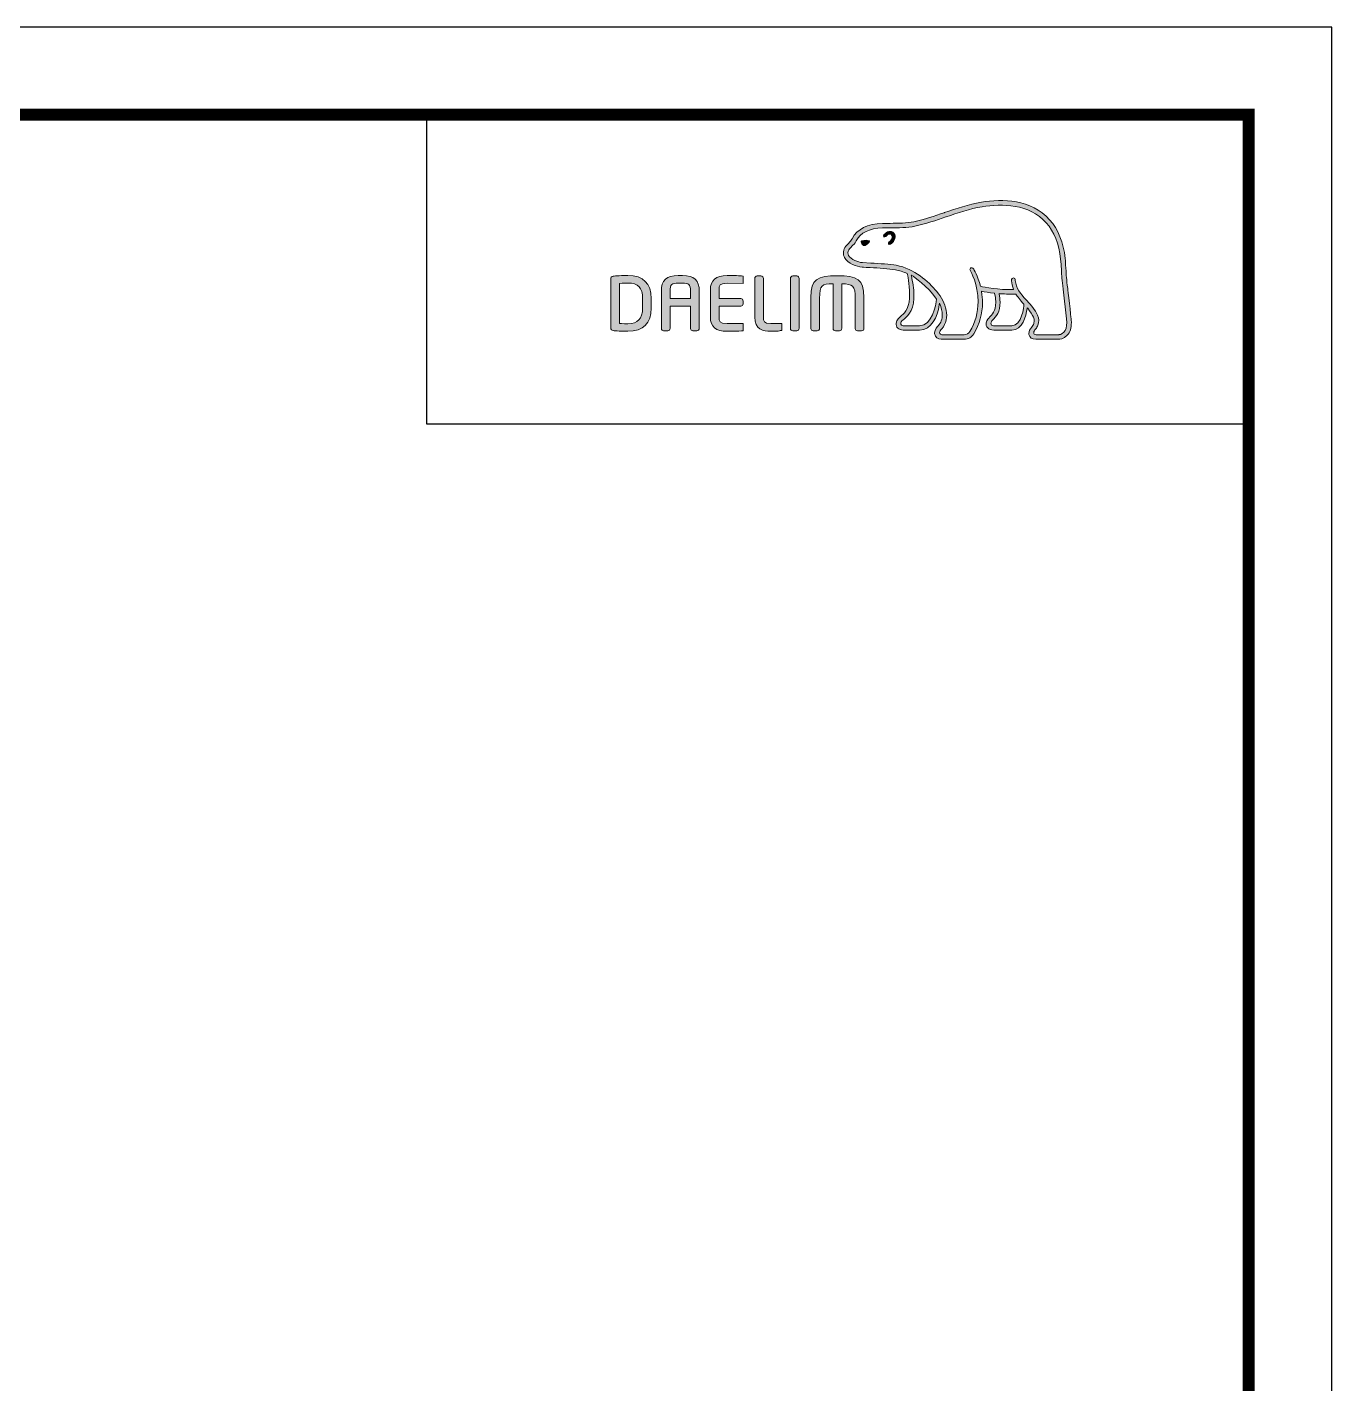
# Model space of a CAD drawing. Extents: x 5051 to 8526, y -300 to 2247.
# Drawn here: x 7644 to 8526, y 1329 to 2247 of the extents above; entities that cross this region are included whole.
import ezdxf

# ---------------------------------------------------------------- set-up
doc = ezdxf.new("R2010")
doc.units = 0
doc.header["$LTSCALE"] = 4
doc.header["$MEASUREMENT"] = 0
doc.layers.get('0').update_dxf_attribs({"linetype": 'CONTINUOUS'})
doc.layers.add('레이어 1', color=7, linetype='CONTINUOUS', lineweight=0)

msp = doc.modelspace()

# ---------------------------------------------------------------- hatches: boundary and pattern name
at = {"layer": '레이어 1'}
h = msp.add_hatch(color=5, dxfattribs=at)
h.dxf.hatch_style = 1
edge = h.paths.add_edge_path(flags=16)
edge.add_spline(control_points=[(8345.11, 2040.41), (8343.59, 2038.74), (8341.69, 2038.72), (8341.61, 2038.72), (8341.61, 2038.72), (8326.36, 2038.72), (8326.36, 2038.72), (8325.8, 2038.72), (8325.37, 2038.86), (8325.1, 2039.14), (8324.87, 2039.36), (8324.75, 2039.71), (8324.75, 2040.14), (8324.75, 2041), (8325.38, 2041.79), (8326.05, 2042.63), (8326.67, 2043.42), (8327.25, 2044.17), (8327.58, 2045.1), (8328.42, 2047.34), (8328.33, 2049.74), (8327.33, 2051.85), (8325.53, 2055.67), (8322.86, 2058.67), (8320.27, 2061.57), (8320.27, 2061.57), (8319.4, 2062.53), (8319.4, 2062.54), (8316.03, 2066.29), (8312.56, 2070.17), (8312.28, 2075.43), (8312.22, 2076.47), (8311.74, 2077.1), (8311.07, 2077.07), (8311.07, 2077.07), (8310.08, 2076.6), (8310.06, 2076.6), (8309.79, 2076.31), (8309.64, 2075.87), (8309.64, 2075.36), (8309.64, 2075.36), (8309.65, 2075.19), (8309.65, 2075.18), (8309.79, 2073.28), (8310.24, 2071.42), (8311.04, 2069.48), (8311.04, 2069.48), (8311.12, 2069.29), (8311.12, 2069.29), (8311.12, 2069.29), (8310.91, 2069.28), (8310.91, 2069.28), (8301.12, 2068.89), (8291.53, 2070.74), (8288.71, 2071.42), (8286.97, 2078.42), (8284.14, 2083.06), (8284.02, 2083.26), (8283.8, 2083.62), (8283.45, 2083.9), (8283.11, 2084), (8283.11, 2084), (8282.29, 2083.87), (8282.19, 2083.86), (8282.12, 2083.76), (8281.98, 2083.56), (8281.66, 2083.13), (8281.66, 2083.13), (8281.62, 2082.79), (8281.62, 2082.79), (8281.62, 2082.79), (8281.88, 2081.87), (8281.88, 2081.87), (8282.09, 2081.5), (8287.12, 2072.7), (8287.12, 2061.04), (8287.12, 2053.84), (8285.23, 2047.06), (8281.5, 2040.87), (8280.61, 2039.38), (8279.44, 2038.72), (8277.69, 2038.72), (8277.69, 2038.72), (8262.66, 2038.72), (8262.66, 2038.72), (8262.16, 2038.72), (8261.12, 2039.07), (8261.12, 2040.16), (8261.12, 2040.76), (8261.68, 2041.74), (8262.6, 2042.78), (8268.87, 2049.75), (8265.25, 2060.64), (8259.25, 2067.82), (8253.45, 2074.74), (8243.98, 2083.45), (8231.82, 2085.62), (8227.51, 2086.37), (8220.43, 2086.79), (8214.72, 2087.13), (8214.72, 2087.13), (8208.94, 2087.47), (8208.94, 2087.47), (8205.97, 2087.7), (8201.07, 2089.52), (8199.58, 2092.35), (8198.95, 2093.52), (8199.02, 2094.7), (8199.81, 2096.07), (8200.31, 2096.89), (8200.99, 2097.6), (8201.85, 2098.46), (8202.8, 2099.42), (8203.77, 2100.42), (8204.53, 2101.73), (8204.53, 2101.73), (8204.75, 2102.14), (8204.75, 2102.14), (8207.66, 2107.69), (8213.63, 2110.62), (8222.53, 2110.86), (8222.53, 2110.86), (8227.55, 2110.92), (8227.55, 2110.92), (8233.06, 2110.94), (8239.31, 2110.98), (8244.44, 2112.08), (8251.66, 2113.63), (8258.89, 2116.1), (8265.28, 2118.28), (8265.28, 2118.28), (8265.48, 2118.35), (8265.48, 2118.35), (8273.38, 2121.05), (8281.55, 2123.84), (8289.9, 2125.2), (8303.27, 2127.41), (8321.62, 2127.34), (8333.16, 2114.38), (8338.5, 2108.38), (8341.79, 2100.12), (8342.92, 2089.84), (8342.92, 2089.84), (8342.88, 2089.88), (8342.84, 2089.91), (8342.93, 2089.71), (8343.01, 2088.55), (8343.49, 2082.01), (8343.63, 2078.87), (8343.77, 2075.62), (8344.59, 2069.58), (8344.59, 2069.58), (8346.92, 2049.41), (8346.92, 2049.41), (8346.92, 2049.41), (8347.06, 2046.95), (8347.06, 2046.95), (8347.06, 2044.06), (8346.41, 2041.86), (8345.11, 2040.41)], knot_values=[0, 0, 0, 0, 1, 1, 1, 2, 2, 2, 3, 3, 3, 4, 4, 4, 5, 5, 5, 6, 6, 6, 7, 7, 7, 8, 8, 8, 9, 9, 9, 10, 10, 10, 11, 11, 11, 12, 12, 12, 13, 13, 13, 14, 14, 14, 15, 15, 15, 16, 16, 16, 17, 17, 17, 18, 18, 18, 19, 19, 19, 20, 20, 20, 21, 21, 21, 22, 22, 22, 23, 23, 23, 24, 24, 24, 25, 25, 25, 26, 26, 26, 27, 27, 27, 28, 28, 28, 29, 29, 29, 30, 30, 30, 31, 31, 31, 32, 32, 32, 33, 33, 33, 34, 34, 34, 35, 35, 35, 36, 36, 36, 37, 37, 37, 38, 38, 38, 39, 39, 39, 40, 40, 40, 41, 41, 41, 42, 42, 42, 43, 43, 43, 44, 44, 44, 45, 45, 45, 46, 46, 46, 47, 47, 47, 48, 48, 48, 49, 49, 49, 50, 50, 50, 51, 51, 51, 52, 52, 52, 53, 53, 53, 53], degree=3, periodic=0)
edge = h.paths.add_edge_path(flags=16)
edge.add_spline(control_points=[(8309.87, 2044.78), (8309.87, 2044.78), (8297.43, 2044.78), (8297.43, 2044.78), (8296.51, 2044.78), (8295.78, 2045.51), (8295.78, 2046.45), (8295.78, 2047.1), (8296.35, 2047.93), (8296.89, 2048.5), (8299.42, 2050.92), (8302, 2054.26), (8302, 2060.59), (8302, 2060.59), (8301.84, 2063.46), (8301.84, 2063.47), (8301.84, 2063.47), (8301.39, 2066.27), (8301.39, 2066.27), (8301.39, 2066.27), (8301.35, 2066.45), (8301.35, 2066.45), (8301.35, 2066.45), (8301.54, 2066.43), (8301.54, 2066.43), (8303.86, 2066.27), (8308.37, 2066.02), (8312.68, 2066.22), (8313.77, 2064.48), (8315.53, 2062.24), (8318.11, 2059.26), (8317.99, 2057.78), (8316.76, 2044.78), (8309.87, 2044.78)], knot_values=[0, 0, 0, 0, 1, 1, 1, 2, 2, 2, 3, 3, 3, 4, 4, 4, 5, 5, 5, 6, 6, 6, 7, 7, 7, 8, 8, 8, 9, 9, 9, 10, 10, 10, 11, 11, 11, 11], degree=3, periodic=0)
edge = h.paths.add_edge_path(flags=16)
edge.add_spline(control_points=[(8247.46, 2044.78), (8247.46, 2044.78), (8236.54, 2044.78), (8236.54, 2044.78), (8235.73, 2044.78), (8234.85, 2045.45), (8234.85, 2046.45), (8234.85, 2047.05), (8235.35, 2047.8), (8236.28, 2048.54), (8239.04, 2050.75), (8243.23, 2054.08), (8243.68, 2063.27), (8243.68, 2063.27), (8243.74, 2065.78), (8243.74, 2065.78), (8243.74, 2069.69), (8242.85, 2074.41), (8242, 2078.63), (8242, 2078.63), (8241.86, 2079.06), (8241.86, 2079.06), (8241.86, 2079.06), (8242.22, 2078.78), (8242.22, 2078.78), (8243.84, 2077.78), (8252.76, 2071.74), (8259.09, 2062.81), (8258.56, 2058.59), (8256.18, 2044.78), (8247.46, 2044.78)], knot_values=[0, 0, 0, 0, 1, 1, 1, 2, 2, 2, 3, 3, 3, 4, 4, 4, 5, 5, 5, 6, 6, 6, 7, 7, 7, 8, 8, 8, 9, 9, 9, 10, 10, 10, 10], degree=3, periodic=0)
edge = h.paths.add_edge_path()
edge.add_spline(control_points=[(8350.01, 2049.71), (8350, 2049.74), (8347.69, 2070), (8347.69, 2070), (8346.83, 2076.06), (8346.71, 2079.29), (8346.59, 2082.15), (8346.59, 2082.15), (8346.02, 2090.15), (8346.02, 2090.16), (8344.8, 2101.11), (8341.26, 2109.95), (8335.48, 2116.42), (8323.01, 2130.44), (8303.53, 2130.58), (8289.39, 2128.25), (8280.71, 2126.82), (8272.42, 2123.99), (8264.4, 2121.24), (8264.4, 2121.24), (8264.15, 2121.15), (8264.15, 2121.15), (8257.88, 2119.01), (8250.77, 2116.58), (8243.79, 2115.09), (8238.99, 2114.07), (8232.99, 2114.02), (8227.68, 2113.99), (8227.68, 2113.99), (8222.43, 2113.93), (8222.43, 2113.93), (8212.34, 2113.68), (8205.47, 2110.19), (8202, 2103.55), (8202, 2103.55), (8201.84, 2103.27), (8201.84, 2103.27), (8201.27, 2102.26), (8200.42, 2101.41), (8199.66, 2100.64), (8198.82, 2099.79), (8197.87, 2098.84), (8197.15, 2097.62), (8196.42, 2096.39), (8196.05, 2095.14), (8196.05, 2093.91), (8196.05, 2092.88), (8196.31, 2091.87), (8196.83, 2090.9), (8198.98, 2086.85), (8205.09, 2084.67), (8208.74, 2084.41), (8208.74, 2084.41), (8214.12, 2084.07), (8214.25, 2084.06), (8219.62, 2083.76), (8226.98, 2083.33), (8231.27, 2082.57), (8233.79, 2082.13), (8236.64, 2081.23), (8239.27, 2079.99), (8239.46, 2079.31), (8240.82, 2073.24), (8240.82, 2065.77), (8240.82, 2065.77), (8240.76, 2063.41), (8240.76, 2063.41), (8240.37, 2055.54), (8236.94, 2052.79), (8234.42, 2050.78), (8234.17, 2050.58), (8231.93, 2048.72), (8231.77, 2046.48), (8231.65, 2045.21), (8232.02, 2044.06), (8232.79, 2043.23), (8233.62, 2042.33), (8234.89, 2041.87), (8236.54, 2041.87), (8236.54, 2041.87), (8247.46, 2041.87), (8247.46, 2041.87), (8255.63, 2041.87), (8259.67, 2050.67), (8260.9, 2058.91), (8260.9, 2058.91), (8260.93, 2060.07), (8260.93, 2060.07), (8260.93, 2060.07), (8261.27, 2059.49), (8261.27, 2059.49), (8262.31, 2057.16), (8262.94, 2054.37), (8262.94, 2052.27), (8262.94, 2049.33), (8262.03, 2046.75), (8260.3, 2044.84), (8259.86, 2044.4), (8257.68, 2042.14), (8257.68, 2039.88), (8257.68, 2039.88), (8257.7, 2039.5), (8257.7, 2039.5), (8258.01, 2036.83), (8260.17, 2035.64), (8262.18, 2035.64), (8262.18, 2035.64), (8277.69, 2035.64), (8277.69, 2035.64), (8280.49, 2035.64), (8282.72, 2036.9), (8284.16, 2039.28), (8288.1, 2045.83), (8290.1, 2052.95), (8290.1, 2060.43), (8290.1, 2062.76), (8289.88, 2065.25), (8289.45, 2067.84), (8289.45, 2067.84), (8289.42, 2068.05), (8289.42, 2068.05), (8289.42, 2068.05), (8289.62, 2068), (8289.62, 2068), (8291.49, 2067.64), (8294.49, 2067.12), (8298.2, 2066.72), (8298.2, 2066.72), (8298.31, 2066.71), (8298.31, 2066.71), (8298.31, 2066.71), (8298.81, 2063.86), (8298.81, 2063.86), (8298.81, 2063.86), (8298.92, 2063.19), (8298.92, 2063.18), (8298.92, 2063.18), (8299.07, 2060.66), (8299.07, 2060.66), (8299.07, 2054.62), (8296.32, 2052), (8294.85, 2050.59), (8294.83, 2050.57), (8292.77, 2048.48), (8292.55, 2046.63), (8292.55, 2046.63), (8292.48, 2046.06), (8292.48, 2046.06), (8292.48, 2045.47), (8292.63, 2044.33), (8293.65, 2043.28), (8294.54, 2042.34), (8295.93, 2041.87), (8297.78, 2041.87), (8297.78, 2041.87), (8309.87, 2041.87), (8309.87, 2041.87), (8317.2, 2041.87), (8319.41, 2051.21), (8320.3, 2056.44), (8320.3, 2056.44), (8320.35, 2056.98), (8320.35, 2056.98), (8320.35, 2056.98), (8320.64, 2056.58), (8320.64, 2056.58), (8322.33, 2054.42), (8323.81, 2052.01), (8324.53, 2050.52), (8324.9, 2049.74), (8325.11, 2048.88), (8325.11, 2048.01), (8325.11, 2048.01), (8324.83, 2046.26), (8324.83, 2046.26), (8324.55, 2045.31), (8323.9, 2044.44), (8323.27, 2043.59), (8322.34, 2042.39), (8321.38, 2041.13), (8321.38, 2039.61), (8321.38, 2039.61), (8321.47, 2038.77), (8321.47, 2038.77), (8321.91, 2036.75), (8323.55, 2035.64), (8326.07, 2035.64), (8326.07, 2035.64), (8341.6, 2035.64), (8341.6, 2035.64), (8341.94, 2035.64), (8344.98, 2035.72), (8347.35, 2038.29), (8349.25, 2040.34), (8350.17, 2043.17), (8350.17, 2046.92), (8350.17, 2046.92), (8350.01, 2049.7), (8350.01, 2049.71)], knot_values=[0, 0, 0, 0, 1, 1, 1, 2, 2, 2, 3, 3, 3, 4, 4, 4, 5, 5, 5, 6, 6, 6, 7, 7, 7, 8, 8, 8, 9, 9, 9, 10, 10, 10, 11, 11, 11, 12, 12, 12, 13, 13, 13, 14, 14, 14, 15, 15, 15, 16, 16, 16, 17, 17, 17, 18, 18, 18, 19, 19, 19, 20, 20, 20, 21, 21, 21, 22, 22, 22, 23, 23, 23, 24, 24, 24, 25, 25, 25, 26, 26, 26, 27, 27, 27, 28, 28, 28, 29, 29, 29, 30, 30, 30, 31, 31, 31, 32, 32, 32, 33, 33, 33, 34, 34, 34, 35, 35, 35, 36, 36, 36, 37, 37, 37, 38, 38, 38, 39, 39, 39, 40, 40, 40, 41, 41, 41, 42, 42, 42, 43, 43, 43, 44, 44, 44, 45, 45, 45, 46, 46, 46, 47, 47, 47, 48, 48, 48, 49, 49, 49, 50, 50, 50, 51, 51, 51, 52, 52, 52, 53, 53, 53, 54, 54, 54, 55, 55, 55, 56, 56, 56, 57, 57, 57, 58, 58, 58, 59, 59, 59, 60, 60, 60, 61, 61, 61, 62, 62, 62, 63, 63, 63, 64, 64, 64, 65, 65, 65, 66, 66, 66, 66], degree=3, periodic=0)
edge = h.paths.add_edge_path(flags=0)
edge.add_spline(control_points=[(8208.48, 2102.12), (8208.48, 2102.12), (8210.74, 2103.14), (8213.54, 2102.06), (8213.54, 2102.06), (8213.88, 2101.91), (8213.43, 2101.27), (8212.07, 2099.44), (8210.73, 2099.04), (8210.73, 2099.04), (8210.73, 2099.04), (8209.75, 2098.7), (8209.21, 2099.36), (8208.1, 2100.66), (8208.07, 2101.41), (8208.07, 2101.41), (8208.07, 2101.41), (8207.95, 2101.97), (8208.48, 2102.12)], knot_values=[0, 0, 0, 0, 1, 1, 1, 2, 2, 2, 3, 3, 3, 4, 4, 4, 5, 5, 5, 6, 6, 6, 6], degree=3, periodic=0)
edge = h.paths.add_edge_path(flags=0)
edge.add_spline(control_points=[(8223.39, 2106.27), (8223.05, 2105.9), (8223.02, 2105.29), (8223.39, 2104.96), (8223.74, 2104.65), (8224.34, 2104.73), (8224.68, 2105.1), (8224.86, 2105.29), (8226.71, 2107.49), (8228.31, 2106.36), (8228.89, 2105.94), (8229.14, 2105.35), (8229.05, 2104.58), (8228.91, 2103.34), (8227.84, 2101.94), (8227.09, 2101.46), (8226.68, 2101.21), (8226.4, 2100.66), (8226.6, 2100.22), (8226.8, 2099.78), (8227.36, 2099.65), (8227.8, 2099.86), (8229.14, 2100.5), (8230.83, 2102.64), (8231.06, 2104.63), (8231.22, 2106.02), (8230.59, 2107.16), (8229.48, 2107.92), (8227.09, 2109.62), (8224.39, 2107.35), (8223.39, 2106.27)], knot_values=[0, 0, 0, 0, 1, 1, 1, 2, 2, 2, 3, 3, 3, 4, 4, 4, 5, 5, 5, 6, 6, 6, 7, 7, 7, 8, 8, 8, 9, 9, 9, 10, 10, 10, 10], degree=3, periodic=0)
edge = h.paths.add_edge_path(flags=0)
edge.add_spline(control_points=[(8223.08, 2104.62), (8223.08, 2104.62), (8223.08, 2104.62), (8223.08, 2104.62), (8223.08, 2104.62), (8223.08, 2104.62), (8223.08, 2104.62)], knot_values=[0, 0, 0, 0, 1, 1, 1, 2, 2, 2, 2], degree=3, periodic=0)
h = msp.add_hatch(color=5, dxfattribs=at)
h.dxf.hatch_style = 2
edge = h.paths.add_edge_path()
edge.add_spline(control_points=[(8223.39, 2106.27), (8223.05, 2105.9), (8223.02, 2105.29), (8223.39, 2104.96), (8223.74, 2104.65), (8224.34, 2104.73), (8224.68, 2105.1), (8224.86, 2105.29), (8226.71, 2107.49), (8228.31, 2106.36), (8228.89, 2105.94), (8229.14, 2105.35), (8229.05, 2104.58), (8228.91, 2103.34), (8227.84, 2101.94), (8227.09, 2101.46), (8226.68, 2101.21), (8226.4, 2100.66), (8226.6, 2100.22), (8226.8, 2099.78), (8227.36, 2099.65), (8227.8, 2099.86), (8229.14, 2100.5), (8230.83, 2102.64), (8231.06, 2104.63), (8231.22, 2106.02), (8230.59, 2107.16), (8229.48, 2107.92), (8227.09, 2109.62), (8224.39, 2107.35), (8223.39, 2106.27)], knot_values=[0, 0, 0, 0, 1, 1, 1, 2, 2, 2, 3, 3, 3, 4, 4, 4, 5, 5, 5, 6, 6, 6, 7, 7, 7, 8, 8, 8, 9, 9, 9, 10, 10, 10, 10], degree=3, periodic=0)
h = msp.add_hatch(color=5, dxfattribs=at)
h.dxf.hatch_style = 2
edge = h.paths.add_edge_path()
edge.add_spline(control_points=[(8208.48, 2102.12), (8208.48, 2102.12), (8210.74, 2103.14), (8213.54, 2102.06), (8213.54, 2102.06), (8213.88, 2101.91), (8213.43, 2101.27), (8212.07, 2099.44), (8210.73, 2099.04), (8210.73, 2099.04), (8210.73, 2099.04), (8209.75, 2098.7), (8209.21, 2099.36), (8208.1, 2100.66), (8208.07, 2101.41), (8208.07, 2101.41), (8208.07, 2101.41), (8207.95, 2101.97), (8208.48, 2102.12)], knot_values=[0, 0, 0, 0, 1, 1, 1, 2, 2, 2, 3, 3, 3, 4, 4, 4, 5, 5, 5, 6, 6, 6, 6], degree=3, periodic=0)
h = msp.add_hatch(color=5, dxfattribs=at)
h.dxf.hatch_style = 2
edge = h.paths.add_edge_path()
edge.add_spline(control_points=[(8060.32, 2056.62), (8060.32, 2049.54), (8057.09, 2046.09), (8050.43, 2046.09), (8050.43, 2046.09), (8045.88, 2046.18), (8044.7, 2046.2), (8044.7, 2046.2), (8044.7, 2073.36), (8044.7, 2073.36), (8047.05, 2073.59), (8050.4, 2073.63), (8050.44, 2073.63), (8057.27, 2073.63), (8060.32, 2070.39), (8060.32, 2063.11), (8060.32, 2063.11), (8060.32, 2056.62), (8060.32, 2056.62)], knot_values=[0, 0, 0, 0, 1, 1, 1, 2, 2, 2, 3, 3, 3, 4, 4, 4, 5, 5, 5, 6, 6, 6, 6], degree=3, periodic=0)
edge = h.paths.add_edge_path()
edge.add_spline(control_points=[(8050.43, 2078.74), (8046.74, 2078.74), (8041.95, 2078.51), (8040.38, 2078.26), (8039.4, 2078.09), (8038.77, 2077.36), (8038.77, 2076.39), (8038.77, 2076.39), (8038.77, 2043.34), (8038.77, 2043.34), (8038.77, 2042.33), (8039.4, 2041.61), (8040.43, 2041.47), (8041.91, 2041.22), (8046.69, 2041), (8050.43, 2041), (8060.75, 2041), (8066.19, 2046.4), (8066.19, 2056.62), (8066.19, 2056.62), (8066.19, 2063.11), (8066.19, 2063.11), (8066.19, 2073.33), (8060.75, 2078.74), (8050.43, 2078.74)], knot_values=[0, 0, 0, 0, 1, 1, 1, 2, 2, 2, 3, 3, 3, 4, 4, 4, 5, 5, 5, 6, 6, 6, 7, 7, 7, 8, 8, 8, 8], degree=3, periodic=0)
h = msp.add_hatch(color=5, dxfattribs=at)
h.dxf.hatch_style = 2
edge = h.paths.add_edge_path()
edge.add_spline(control_points=[(8092.79, 2063.15), (8092.79, 2063.15), (8078.88, 2063.15), (8078.88, 2063.15), (8078.88, 2063.67), (8078.88, 2068.11), (8078.88, 2068.11), (8078.88, 2072.74), (8080.26, 2073.53), (8084.4, 2073.53), (8084.4, 2073.53), (8087.28, 2073.53), (8087.28, 2073.53), (8091.41, 2073.53), (8092.79, 2072.74), (8092.79, 2068.11), (8092.79, 2068.11), (8092.79, 2063.67), (8092.79, 2063.15)], knot_values=[0, 0, 0, 0, 1, 1, 1, 2, 2, 2, 3, 3, 3, 4, 4, 4, 5, 5, 5, 6, 6, 6, 6], degree=3, periodic=0)
edge = h.paths.add_edge_path()
edge.add_spline(control_points=[(8087.28, 2078.74), (8087.28, 2078.74), (8084.4, 2078.74), (8084.4, 2078.74), (8076.52, 2078.74), (8073.01, 2075.46), (8073.01, 2068.11), (8073.01, 2068.11), (8073.01, 2042.96), (8073.01, 2042.96), (8073.01, 2042.08), (8073.73, 2041.33), (8074.57, 2041.33), (8074.57, 2041.33), (8077.32, 2041.33), (8077.32, 2041.33), (8078.3, 2041.33), (8078.88, 2042.16), (8078.88, 2042.96), (8078.88, 2042.96), (8078.88, 2057.41), (8078.88, 2057.98), (8078.88, 2057.98), (8092.79, 2057.98), (8092.79, 2057.98), (8092.79, 2057.41), (8092.79, 2042.96), (8092.79, 2042.96), (8092.79, 2042.06), (8093.5, 2041.33), (8094.37, 2041.33), (8094.37, 2041.33), (8097.09, 2041.33), (8097.09, 2041.33), (8098.04, 2041.33), (8098.68, 2042.18), (8098.68, 2042.96), (8098.68, 2042.96), (8098.68, 2068.11), (8098.68, 2068.11), (8098.68, 2075.46), (8095.16, 2078.74), (8087.28, 2078.74)], knot_values=[0, 0, 0, 0, 1, 1, 1, 2, 2, 2, 3, 3, 3, 4, 4, 4, 5, 5, 5, 6, 6, 6, 7, 7, 7, 8, 8, 8, 9, 9, 9, 10, 10, 10, 11, 11, 11, 12, 12, 12, 13, 13, 13, 14, 14, 14, 14], degree=3, periodic=0)
h = msp.add_hatch(color=5, dxfattribs=at)
h.dxf.hatch_style = 2
edge = h.paths.add_edge_path()
edge.add_spline(control_points=[(8106.16, 2069.13), (8106.16, 2069.13), (8106.16, 2050.62), (8106.16, 2050.62), (8106.16, 2044.14), (8109.85, 2041), (8117.46, 2041), (8120.82, 2041), (8125.4, 2041.06), (8127.22, 2041.23), (8127.2, 2041.23), (8128.11, 2041.32), (8128.11, 2041.32), (8128.11, 2041.32), (8128.37, 2041.34), (8128.37, 2041.34), (8128.37, 2041.34), (8128.37, 2046.29), (8128.37, 2046.29), (8128.37, 2046.29), (8117.51, 2046.29), (8117.51, 2046.29), (8112.06, 2046.29), (8112.06, 2047.83), (8112.06, 2050.62), (8112.06, 2050.62), (8112.06, 2057.48), (8112.06, 2058.01), (8112.62, 2058.01), (8126.67, 2058.01), (8126.67, 2058.01), (8127.59, 2058.01), (8128.34, 2058.74), (8128.34, 2059.64), (8128.34, 2059.64), (8128.34, 2061.48), (8128.34, 2061.48), (8128.34, 2062.38), (8127.59, 2063.11), (8126.67, 2063.11), (8126.67, 2063.11), (8112.62, 2063.11), (8112.06, 2063.11), (8112.06, 2063.65), (8112.06, 2069.13), (8112.06, 2069.13), (8112.06, 2071.91), (8112.06, 2073.44), (8117.51, 2073.44), (8117.51, 2073.44), (8128.37, 2073.4), (8128.37, 2073.4), (8128.37, 2073.4), (8128.37, 2078.32), (8128.37, 2078.32), (8128.37, 2078.32), (8127.22, 2078.44), (8127.22, 2078.44), (8125.08, 2078.64), (8120.18, 2078.74), (8117.46, 2078.74), (8109.85, 2078.74), (8106.16, 2075.59), (8106.16, 2069.13)], knot_values=[0, 0, 0, 0, 1, 1, 1, 2, 2, 2, 3, 3, 3, 4, 4, 4, 5, 5, 5, 6, 6, 6, 7, 7, 7, 8, 8, 8, 9, 9, 9, 10, 10, 10, 11, 11, 11, 12, 12, 12, 13, 13, 13, 14, 14, 14, 15, 15, 15, 16, 16, 16, 17, 17, 17, 18, 18, 18, 19, 19, 19, 20, 20, 20, 21, 21, 21, 21], degree=3, periodic=0)
h = msp.add_hatch(color=5, dxfattribs=at)
h.dxf.hatch_style = 2
edge = h.paths.add_edge_path()
edge.add_spline(control_points=[(8137.81, 2078.4), (8136.9, 2078.4), (8136.13, 2077.65), (8136.13, 2076.76), (8136.13, 2076.76), (8136.13, 2050.62), (8136.13, 2050.62), (8136.13, 2042.09), (8141.95, 2041), (8147.01, 2041), (8150.73, 2041), (8151.68, 2041.15), (8152.78, 2041.34), (8152.78, 2041.34), (8153.42, 2041.44), (8153.42, 2041.44), (8153.42, 2041.43), (8154.27, 2041.54), (8154.27, 2041.54), (8154.27, 2041.54), (8154.53, 2041.57), (8154.53, 2041.57), (8154.53, 2041.57), (8154.53, 2046.29), (8154.53, 2046.29), (8154.53, 2046.29), (8147.07, 2046.29), (8147.07, 2046.29), (8142.02, 2046.29), (8142.02, 2048.2), (8142.02, 2050.05), (8142.02, 2050.05), (8142.02, 2076.76), (8142.02, 2076.76), (8142.02, 2077.65), (8141.26, 2078.4), (8140.35, 2078.4), (8140.35, 2078.4), (8137.81, 2078.4), (8137.81, 2078.4)], knot_values=[0, 0, 0, 0, 1, 1, 1, 2, 2, 2, 3, 3, 3, 4, 4, 4, 5, 5, 5, 6, 6, 6, 7, 7, 7, 8, 8, 8, 9, 9, 9, 10, 10, 10, 11, 11, 11, 12, 12, 12, 13, 13, 13, 13], degree=3, periodic=0)
h = msp.add_hatch(color=5, dxfattribs=at)
h.dxf.hatch_style = 2
edge = h.paths.add_edge_path()
edge.add_spline(control_points=[(8161.82, 2078.4), (8160.84, 2078.4), (8160.25, 2077.59), (8160.25, 2076.81), (8160.25, 2076.81), (8160.25, 2042.96), (8160.25, 2042.96), (8160.25, 2042.06), (8160.96, 2041.33), (8161.82, 2041.33), (8161.82, 2041.33), (8164.57, 2041.33), (8164.57, 2041.33), (8165.55, 2041.33), (8166.14, 2042.16), (8166.14, 2042.96), (8166.14, 2042.96), (8166.14, 2076.81), (8166.14, 2076.81), (8166.14, 2077.7), (8165.45, 2078.4), (8164.57, 2078.4), (8164.57, 2078.4), (8161.82, 2078.4), (8161.82, 2078.4)], knot_values=[0, 0, 0, 0, 1, 1, 1, 2, 2, 2, 3, 3, 3, 4, 4, 4, 5, 5, 5, 6, 6, 6, 7, 7, 7, 8, 8, 8, 8], degree=3, periodic=0)
h = msp.add_hatch(color=5, dxfattribs=at)
h.dxf.hatch_style = 2
edge = h.paths.add_edge_path()
edge.add_spline(control_points=[(8174.05, 2063.79), (8174.05, 2063.79), (8174.05, 2042.96), (8174.05, 2042.96), (8174.05, 2042.06), (8174.76, 2041.33), (8175.63, 2041.33), (8175.63, 2041.33), (8178.42, 2041.33), (8178.42, 2041.33), (8179.4, 2041.33), (8179.99, 2042.16), (8179.99, 2042.96), (8179.99, 2042.96), (8179.99, 2063.28), (8179.99, 2063.28), (8179.99, 2072.24), (8181.51, 2073.11), (8189.08, 2073.13), (8189.08, 2072.58), (8189.08, 2042.96), (8189.08, 2042.96), (8189.08, 2042.03), (8189.76, 2041.33), (8190.65, 2041.33), (8190.65, 2041.33), (8193.39, 2041.33), (8193.39, 2041.33), (8194.37, 2041.33), (8194.95, 2042.16), (8194.95, 2042.96), (8194.95, 2042.96), (8194.95, 2072.48), (8194.95, 2073.07), (8198.5, 2073.06), (8200.99, 2072.76), (8202.33, 2071.42), (8203.75, 2070), (8204.03, 2067.35), (8204.03, 2063.28), (8204.03, 2063.28), (8204.03, 2042.96), (8204.03, 2042.96), (8204.03, 2042.08), (8204.75, 2041.33), (8205.61, 2041.33), (8205.61, 2041.33), (8208.41, 2041.33), (8208.41, 2041.33), (8209.38, 2041.33), (8209.98, 2042.18), (8209.98, 2042.96), (8209.98, 2042.96), (8209.98, 2063.79), (8209.98, 2063.79), (8209.98, 2076.42), (8205.51, 2078.56), (8192.05, 2078.56), (8178.55, 2078.56), (8174.05, 2076.42), (8174.05, 2063.79)], knot_values=[0, 0, 0, 0, 1, 1, 1, 2, 2, 2, 3, 3, 3, 4, 4, 4, 5, 5, 5, 6, 6, 6, 7, 7, 7, 8, 8, 8, 9, 9, 9, 10, 10, 10, 11, 11, 11, 12, 12, 12, 13, 13, 13, 14, 14, 14, 15, 15, 15, 16, 16, 16, 17, 17, 17, 18, 18, 18, 19, 19, 19, 20, 20, 20, 20], degree=3, periodic=0)

# ---------------------------------------------------------------- linework, layer by layer
at = {"color": 5, "ltscale": 0.5}
msp.add_line((7914.57, 1978.3), (7914.57, 2187.51), dxfattribs=at)
at = {"color": 5}
msp.add_line((8246.98, 2041.87), (8246.98, 2041.87), dxfattribs=at)
at = {"color": 5, "ltscale": 40}
msp.add_line((8470.02, 1978.3), (7914.57, 1978.3), dxfattribs=at)
at = {"ltscale": 0.5}
msp.add_lwpolyline([(5050.77, -299.91), (8526.25, -299.91), (8526.25, 2246.63), (5050.77, 2246.63)], close=True, dxfattribs=at)
at = {"color": 5, "linetype": 'ByBlock', "lineweight": 200, "const_width": 8.01}
msp.add_lwpolyline([(5106.66, -190.87), (8470.02, -190.87), (8470.02, 2187.51), (5106.66, 2187.51)], close=True, dxfattribs=at)
at = {"layer": '레이어 1', "color": 5}
for points, knots in [([(8350.01, 2049.71), (8350, 2049.74), (8347.69, 2070), (8347.69, 2070), (8346.83, 2076.06), (8346.71, 2079.29), (8346.59, 2082.15), (8346.59, 2082.15), (8346.02, 2090.15), (8346.02, 2090.16), (8344.8, 2101.11), (8341.26, 2109.95), (8335.48, 2116.42), (8323.01, 2130.44), (8303.53, 2130.58), (8289.39, 2128.25), (8280.71, 2126.82), (8272.42, 2123.99), (8264.4, 2121.24), (8264.4, 2121.24), (8264.15, 2121.15), (8264.15, 2121.15), (8257.88, 2119.01), (8250.77, 2116.58), (8243.79, 2115.09), (8238.99, 2114.07), (8232.99, 2114.02), (8227.68, 2113.99), (8227.68, 2113.99), (8222.43, 2113.93), (8222.43, 2113.93), (8212.34, 2113.68), (8205.47, 2110.19), (8202, 2103.55), (8202, 2103.55), (8201.84, 2103.27), (8201.84, 2103.27), (8201.27, 2102.26), (8200.42, 2101.41), (8199.66, 2100.64), (8198.82, 2099.79), (8197.87, 2098.84), (8197.15, 2097.62), (8196.42, 2096.39), (8196.05, 2095.14), (8196.05, 2093.91), (8196.05, 2092.88), (8196.31, 2091.87), (8196.83, 2090.9), (8198.98, 2086.85), (8205.09, 2084.67), (8208.74, 2084.41), (8208.74, 2084.41), (8214.12, 2084.07), (8214.25, 2084.06), (8219.62, 2083.76), (8226.98, 2083.33), (8231.27, 2082.57), (8233.79, 2082.13), (8236.64, 2081.23), (8239.27, 2079.99), (8239.46, 2079.31), (8240.82, 2073.24), (8240.82, 2065.77), (8240.82, 2065.77), (8240.76, 2063.41), (8240.76, 2063.41), (8240.37, 2055.54), (8236.94, 2052.79), (8234.42, 2050.78), (8234.17, 2050.58), (8231.93, 2048.72), (8231.77, 2046.48), (8231.65, 2045.21), (8232.02, 2044.06), (8232.79, 2043.23), (8233.62, 2042.33), (8234.89, 2041.87), (8236.54, 2041.87), (8236.54, 2041.87), (8247.46, 2041.87), (8247.46, 2041.87), (8255.63, 2041.87), (8259.67, 2050.67), (8260.9, 2058.91), (8260.9, 2058.91), (8260.93, 2060.07), (8260.93, 2060.07), (8260.93, 2060.07), (8261.27, 2059.49), (8261.27, 2059.49), (8262.31, 2057.16), (8262.94, 2054.37), (8262.94, 2052.27), (8262.94, 2049.33), (8262.03, 2046.75), (8260.3, 2044.84), (8259.86, 2044.4), (8257.68, 2042.14), (8257.68, 2039.88), (8257.68, 2039.88), (8257.7, 2039.5), (8257.7, 2039.5), (8258.01, 2036.83), (8260.17, 2035.64), (8262.18, 2035.64), (8262.18, 2035.64), (8277.69, 2035.64), (8277.69, 2035.64), (8280.49, 2035.64), (8282.72, 2036.9), (8284.16, 2039.28), (8288.1, 2045.83), (8290.1, 2052.95), (8290.1, 2060.43), (8290.1, 2062.76), (8289.88, 2065.25), (8289.45, 2067.84), (8289.45, 2067.84), (8289.42, 2068.05), (8289.42, 2068.05), (8289.42, 2068.05), (8289.62, 2068), (8289.62, 2068), (8291.49, 2067.64), (8294.49, 2067.12), (8298.2, 2066.72), (8298.2, 2066.72), (8298.31, 2066.71), (8298.31, 2066.71), (8298.31, 2066.71), (8298.81, 2063.86), (8298.81, 2063.86), (8298.81, 2063.86), (8298.92, 2063.19), (8298.92, 2063.18), (8298.92, 2063.18), (8299.07, 2060.66), (8299.07, 2060.66), (8299.07, 2054.62), (8296.32, 2052), (8294.85, 2050.59), (8294.83, 2050.57), (8292.77, 2048.48), (8292.55, 2046.63), (8292.55, 2046.63), (8292.48, 2046.06), (8292.48, 2046.06), (8292.48, 2045.47), (8292.63, 2044.33), (8293.65, 2043.28), (8294.54, 2042.34), (8295.93, 2041.87), (8297.78, 2041.87), (8297.78, 2041.87), (8309.87, 2041.87), (8309.87, 2041.87), (8317.2, 2041.87), (8319.41, 2051.21), (8320.3, 2056.44), (8320.3, 2056.44), (8320.35, 2056.98), (8320.35, 2056.98), (8320.35, 2056.98), (8320.64, 2056.58), (8320.64, 2056.58), (8322.33, 2054.42), (8323.81, 2052.01), (8324.53, 2050.52), (8324.9, 2049.74), (8325.11, 2048.88), (8325.11, 2048.01), (8325.11, 2048.01), (8324.83, 2046.26), (8324.83, 2046.26), (8324.55, 2045.31), (8323.9, 2044.44), (8323.27, 2043.59), (8322.34, 2042.39), (8321.38, 2041.13), (8321.38, 2039.61), (8321.38, 2039.61), (8321.47, 2038.77), (8321.47, 2038.77), (8321.91, 2036.75), (8323.55, 2035.64), (8326.07, 2035.64), (8326.07, 2035.64), (8341.6, 2035.64), (8341.6, 2035.64), (8341.94, 2035.64), (8344.98, 2035.72), (8347.35, 2038.29), (8349.25, 2040.34), (8350.17, 2043.17), (8350.17, 2046.92), (8350.17, 2046.92), (8350.01, 2049.7), (8350.01, 2049.71)], [0, 0, 0, 0, 1, 1, 1, 2, 2, 2, 3, 3, 3, 4, 4, 4, 5, 5, 5, 6, 6, 6, 7, 7, 7, 8, 8, 8, 9, 9, 9, 10, 10, 10, 11, 11, 11, 12, 12, 12, 13, 13, 13, 14, 14, 14, 15, 15, 15, 16, 16, 16, 17, 17, 17, 18, 18, 18, 19, 19, 19, 20, 20, 20, 21, 21, 21, 22, 22, 22, 23, 23, 23, 24, 24, 24, 25, 25, 25, 26, 26, 26, 27, 27, 27, 28, 28, 28, 29, 29, 29, 30, 30, 30, 31, 31, 31, 32, 32, 32, 33, 33, 33, 34, 34, 34, 35, 35, 35, 36, 36, 36, 37, 37, 37, 38, 38, 38, 39, 39, 39, 40, 40, 40, 41, 41, 41, 42, 42, 42, 43, 43, 43, 44, 44, 44, 45, 45, 45, 46, 46, 46, 47, 47, 47, 48, 48, 48, 49, 49, 49, 50, 50, 50, 51, 51, 51, 52, 52, 52, 53, 53, 53, 54, 54, 54, 55, 55, 55, 56, 56, 56, 57, 57, 57, 58, 58, 58, 59, 59, 59, 60, 60, 60, 61, 61, 61, 62, 62, 62, 63, 63, 63, 64, 64, 64, 65, 65, 65, 66, 66, 66, 66]), ([(8223.39, 2106.27), (8223.05, 2105.9), (8223.02, 2105.29), (8223.39, 2104.96), (8223.74, 2104.65), (8224.34, 2104.73), (8224.68, 2105.1), (8224.86, 2105.29), (8226.71, 2107.49), (8228.31, 2106.36), (8228.89, 2105.94), (8229.14, 2105.35), (8229.05, 2104.58), (8228.91, 2103.34), (8227.84, 2101.94), (8227.09, 2101.46), (8226.68, 2101.21), (8226.4, 2100.66), (8226.6, 2100.22), (8226.8, 2099.78), (8227.36, 2099.65), (8227.8, 2099.86), (8229.14, 2100.5), (8230.83, 2102.64), (8231.06, 2104.63), (8231.22, 2106.02), (8230.59, 2107.16), (8229.48, 2107.92), (8227.09, 2109.62), (8224.39, 2107.35), (8223.39, 2106.27)], [0, 0, 0, 0, 1, 1, 1, 2, 2, 2, 3, 3, 3, 4, 4, 4, 5, 5, 5, 6, 6, 6, 7, 7, 7, 8, 8, 8, 9, 9, 9, 10, 10, 10, 10]), ([(8208.48, 2102.12), (8208.48, 2102.12), (8210.74, 2103.14), (8213.54, 2102.06), (8213.54, 2102.06), (8213.88, 2101.91), (8213.43, 2101.27), (8212.07, 2099.44), (8210.73, 2099.04), (8210.73, 2099.04), (8210.73, 2099.04), (8209.75, 2098.7), (8209.21, 2099.36), (8208.1, 2100.66), (8208.07, 2101.41), (8208.07, 2101.41), (8208.07, 2101.41), (8207.95, 2101.97), (8208.48, 2102.12)], [0, 0, 0, 0, 1, 1, 1, 2, 2, 2, 3, 3, 3, 4, 4, 4, 5, 5, 5, 6, 6, 6, 6]), ([(8223.08, 2104.62), (8223.08, 2104.62), (8223.08, 2104.62), (8223.08, 2104.62), (8223.08, 2104.62), (8223.08, 2104.62), (8223.08, 2104.62)], [0, 0, 0, 0, 1, 1, 1, 2, 2, 2, 2]), ([(8050.43, 2078.74), (8046.74, 2078.74), (8041.95, 2078.51), (8040.38, 2078.26), (8039.4, 2078.09), (8038.77, 2077.36), (8038.77, 2076.39), (8038.77, 2076.39), (8038.77, 2043.34), (8038.77, 2043.34), (8038.77, 2042.33), (8039.4, 2041.61), (8040.43, 2041.47), (8041.91, 2041.22), (8046.69, 2041), (8050.43, 2041), (8060.75, 2041), (8066.19, 2046.4), (8066.19, 2056.62), (8066.19, 2056.62), (8066.19, 2063.11), (8066.19, 2063.11), (8066.19, 2073.33), (8060.75, 2078.74), (8050.43, 2078.74)], [0, 0, 0, 0, 1, 1, 1, 2, 2, 2, 3, 3, 3, 4, 4, 4, 5, 5, 5, 6, 6, 6, 7, 7, 7, 8, 8, 8, 8]), ([(8060.32, 2056.62), (8060.32, 2049.54), (8057.09, 2046.09), (8050.43, 2046.09), (8050.43, 2046.09), (8045.88, 2046.18), (8044.7, 2046.2), (8044.7, 2046.2), (8044.7, 2073.36), (8044.7, 2073.36), (8047.05, 2073.59), (8050.4, 2073.63), (8050.44, 2073.63), (8057.27, 2073.63), (8060.32, 2070.39), (8060.32, 2063.11), (8060.32, 2063.11), (8060.32, 2056.62), (8060.32, 2056.62)], [0, 0, 0, 0, 1, 1, 1, 2, 2, 2, 3, 3, 3, 4, 4, 4, 5, 5, 5, 6, 6, 6, 6]), ([(8087.28, 2078.74), (8087.28, 2078.74), (8084.4, 2078.74), (8084.4, 2078.74), (8076.52, 2078.74), (8073.01, 2075.46), (8073.01, 2068.11), (8073.01, 2068.11), (8073.01, 2042.96), (8073.01, 2042.96), (8073.01, 2042.08), (8073.73, 2041.33), (8074.57, 2041.33), (8074.57, 2041.33), (8077.32, 2041.33), (8077.32, 2041.33), (8078.3, 2041.33), (8078.88, 2042.16), (8078.88, 2042.96), (8078.88, 2042.96), (8078.88, 2057.41), (8078.88, 2057.98), (8078.88, 2057.98), (8092.79, 2057.98), (8092.79, 2057.98), (8092.79, 2057.41), (8092.79, 2042.96), (8092.79, 2042.96), (8092.79, 2042.06), (8093.5, 2041.33), (8094.37, 2041.33), (8094.37, 2041.33), (8097.09, 2041.33), (8097.09, 2041.33), (8098.04, 2041.33), (8098.68, 2042.18), (8098.68, 2042.96), (8098.68, 2042.96), (8098.68, 2068.11), (8098.68, 2068.11), (8098.68, 2075.46), (8095.16, 2078.74), (8087.28, 2078.74)], [0, 0, 0, 0, 1, 1, 1, 2, 2, 2, 3, 3, 3, 4, 4, 4, 5, 5, 5, 6, 6, 6, 7, 7, 7, 8, 8, 8, 9, 9, 9, 10, 10, 10, 11, 11, 11, 12, 12, 12, 13, 13, 13, 14, 14, 14, 14]), ([(8092.79, 2063.15), (8092.79, 2063.15), (8078.88, 2063.15), (8078.88, 2063.15), (8078.88, 2063.67), (8078.88, 2068.11), (8078.88, 2068.11), (8078.88, 2072.74), (8080.26, 2073.53), (8084.4, 2073.53), (8084.4, 2073.53), (8087.28, 2073.53), (8087.28, 2073.53), (8091.41, 2073.53), (8092.79, 2072.74), (8092.79, 2068.11), (8092.79, 2068.11), (8092.79, 2063.67), (8092.79, 2063.15)], [0, 0, 0, 0, 1, 1, 1, 2, 2, 2, 3, 3, 3, 4, 4, 4, 5, 5, 5, 6, 6, 6, 6]), ([(8106.16, 2069.13), (8106.16, 2069.13), (8106.16, 2050.62), (8106.16, 2050.62), (8106.16, 2044.14), (8109.85, 2041), (8117.46, 2041), (8120.82, 2041), (8125.4, 2041.06), (8127.22, 2041.23), (8127.2, 2041.23), (8128.11, 2041.32), (8128.11, 2041.32), (8128.11, 2041.32), (8128.37, 2041.34), (8128.37, 2041.34), (8128.37, 2041.34), (8128.37, 2046.29), (8128.37, 2046.29), (8128.37, 2046.29), (8117.51, 2046.29), (8117.51, 2046.29), (8112.06, 2046.29), (8112.06, 2047.83), (8112.06, 2050.62), (8112.06, 2050.62), (8112.06, 2057.48), (8112.06, 2058.01), (8112.62, 2058.01), (8126.67, 2058.01), (8126.67, 2058.01), (8127.59, 2058.01), (8128.34, 2058.74), (8128.34, 2059.64), (8128.34, 2059.64), (8128.34, 2061.48), (8128.34, 2061.48), (8128.34, 2062.38), (8127.59, 2063.11), (8126.67, 2063.11), (8126.67, 2063.11), (8112.62, 2063.11), (8112.06, 2063.11), (8112.06, 2063.65), (8112.06, 2069.13), (8112.06, 2069.13), (8112.06, 2071.91), (8112.06, 2073.44), (8117.51, 2073.44), (8117.51, 2073.44), (8128.37, 2073.4), (8128.37, 2073.4), (8128.37, 2073.4), (8128.37, 2078.32), (8128.37, 2078.32), (8128.37, 2078.32), (8127.22, 2078.44), (8127.22, 2078.44), (8125.08, 2078.64), (8120.18, 2078.74), (8117.46, 2078.74), (8109.85, 2078.74), (8106.16, 2075.59), (8106.16, 2069.13)], [0, 0, 0, 0, 1, 1, 1, 2, 2, 2, 3, 3, 3, 4, 4, 4, 5, 5, 5, 6, 6, 6, 7, 7, 7, 8, 8, 8, 9, 9, 9, 10, 10, 10, 11, 11, 11, 12, 12, 12, 13, 13, 13, 14, 14, 14, 15, 15, 15, 16, 16, 16, 17, 17, 17, 18, 18, 18, 19, 19, 19, 20, 20, 20, 21, 21, 21, 21]), ([(8137.81, 2078.4), (8136.9, 2078.4), (8136.13, 2077.65), (8136.13, 2076.76), (8136.13, 2076.76), (8136.13, 2050.62), (8136.13, 2050.62), (8136.13, 2042.09), (8141.95, 2041), (8147.01, 2041), (8150.73, 2041), (8151.68, 2041.15), (8152.78, 2041.34), (8152.78, 2041.34), (8153.42, 2041.44), (8153.42, 2041.44), (8153.42, 2041.43), (8154.27, 2041.54), (8154.27, 2041.54), (8154.27, 2041.54), (8154.53, 2041.57), (8154.53, 2041.57), (8154.53, 2041.57), (8154.53, 2046.29), (8154.53, 2046.29), (8154.53, 2046.29), (8147.07, 2046.29), (8147.07, 2046.29), (8142.02, 2046.29), (8142.02, 2048.2), (8142.02, 2050.05), (8142.02, 2050.05), (8142.02, 2076.76), (8142.02, 2076.76), (8142.02, 2077.65), (8141.26, 2078.4), (8140.35, 2078.4), (8140.35, 2078.4), (8137.81, 2078.4), (8137.81, 2078.4)], [0, 0, 0, 0, 1, 1, 1, 2, 2, 2, 3, 3, 3, 4, 4, 4, 5, 5, 5, 6, 6, 6, 7, 7, 7, 8, 8, 8, 9, 9, 9, 10, 10, 10, 11, 11, 11, 12, 12, 12, 13, 13, 13, 13]), ([(8161.82, 2078.4), (8160.84, 2078.4), (8160.25, 2077.59), (8160.25, 2076.81), (8160.25, 2076.81), (8160.25, 2042.96), (8160.25, 2042.96), (8160.25, 2042.06), (8160.96, 2041.33), (8161.82, 2041.33), (8161.82, 2041.33), (8164.57, 2041.33), (8164.57, 2041.33), (8165.55, 2041.33), (8166.14, 2042.16), (8166.14, 2042.96), (8166.14, 2042.96), (8166.14, 2076.81), (8166.14, 2076.81), (8166.14, 2077.7), (8165.45, 2078.4), (8164.57, 2078.4), (8164.57, 2078.4), (8161.82, 2078.4), (8161.82, 2078.4)], [0, 0, 0, 0, 1, 1, 1, 2, 2, 2, 3, 3, 3, 4, 4, 4, 5, 5, 5, 6, 6, 6, 7, 7, 7, 8, 8, 8, 8]), ([(8174.05, 2063.79), (8174.05, 2063.79), (8174.05, 2042.96), (8174.05, 2042.96), (8174.05, 2042.06), (8174.76, 2041.33), (8175.63, 2041.33), (8175.63, 2041.33), (8178.42, 2041.33), (8178.42, 2041.33), (8179.4, 2041.33), (8179.99, 2042.16), (8179.99, 2042.96), (8179.99, 2042.96), (8179.99, 2063.28), (8179.99, 2063.28), (8179.99, 2072.24), (8181.51, 2073.11), (8189.08, 2073.13), (8189.08, 2072.58), (8189.08, 2042.96), (8189.08, 2042.96), (8189.08, 2042.03), (8189.76, 2041.33), (8190.65, 2041.33), (8190.65, 2041.33), (8193.39, 2041.33), (8193.39, 2041.33), (8194.37, 2041.33), (8194.95, 2042.16), (8194.95, 2042.96), (8194.95, 2042.96), (8194.95, 2072.48), (8194.95, 2073.07), (8198.5, 2073.06), (8200.99, 2072.76), (8202.33, 2071.42), (8203.75, 2070), (8204.03, 2067.35), (8204.03, 2063.28), (8204.03, 2063.28), (8204.03, 2042.96), (8204.03, 2042.96), (8204.03, 2042.08), (8204.75, 2041.33), (8205.61, 2041.33), (8205.61, 2041.33), (8208.41, 2041.33), (8208.41, 2041.33), (8209.38, 2041.33), (8209.98, 2042.18), (8209.98, 2042.96), (8209.98, 2042.96), (8209.98, 2063.79), (8209.98, 2063.79), (8209.98, 2076.42), (8205.51, 2078.56), (8192.05, 2078.56), (8178.55, 2078.56), (8174.05, 2076.42), (8174.05, 2063.79)], [0, 0, 0, 0, 1, 1, 1, 2, 2, 2, 3, 3, 3, 4, 4, 4, 5, 5, 5, 6, 6, 6, 7, 7, 7, 8, 8, 8, 9, 9, 9, 10, 10, 10, 11, 11, 11, 12, 12, 12, 13, 13, 13, 14, 14, 14, 15, 15, 15, 16, 16, 16, 17, 17, 17, 18, 18, 18, 19, 19, 19, 20, 20, 20, 20]), ([(8247.46, 2044.78), (8247.46, 2044.78), (8236.54, 2044.78), (8236.54, 2044.78), (8235.73, 2044.78), (8234.85, 2045.45), (8234.85, 2046.45), (8234.85, 2047.05), (8235.35, 2047.8), (8236.28, 2048.54), (8239.04, 2050.75), (8243.23, 2054.08), (8243.68, 2063.27), (8243.68, 2063.27), (8243.74, 2065.78), (8243.74, 2065.78), (8243.74, 2069.69), (8242.85, 2074.41), (8242, 2078.63), (8242, 2078.63), (8241.86, 2079.06), (8241.86, 2079.06), (8241.86, 2079.06), (8242.22, 2078.78), (8242.22, 2078.78), (8243.84, 2077.78), (8252.76, 2071.74), (8259.09, 2062.81), (8258.56, 2058.59), (8256.18, 2044.78), (8247.46, 2044.78)], [0, 0, 0, 0, 1, 1, 1, 2, 2, 2, 3, 3, 3, 4, 4, 4, 5, 5, 5, 6, 6, 6, 7, 7, 7, 8, 8, 8, 9, 9, 9, 10, 10, 10, 10]), ([(8281.88, 2081.87), (8282.09, 2081.5), (8287.12, 2072.7), (8287.12, 2061.04), (8287.12, 2053.84), (8285.23, 2047.06), (8281.5, 2040.87)], [24, 24, 24, 24, 25, 25, 25, 26, 26, 26, 26]), ([(8309.87, 2044.78), (8309.87, 2044.78), (8297.43, 2044.78), (8297.43, 2044.78), (8296.51, 2044.78), (8295.78, 2045.51), (8295.78, 2046.45), (8295.78, 2047.1), (8296.35, 2047.93), (8296.89, 2048.5), (8299.42, 2050.92), (8302, 2054.26), (8302, 2060.59), (8302, 2060.59), (8301.84, 2063.46), (8301.84, 2063.47), (8301.84, 2063.47), (8301.39, 2066.27), (8301.39, 2066.27), (8301.39, 2066.27), (8301.35, 2066.45), (8301.35, 2066.45), (8301.35, 2066.45), (8301.54, 2066.43), (8301.54, 2066.43), (8303.86, 2066.27), (8308.37, 2066.02), (8312.68, 2066.22), (8313.77, 2064.48), (8315.53, 2062.24), (8318.11, 2059.26), (8317.99, 2057.78), (8316.76, 2044.78), (8309.87, 2044.78)], [0, 0, 0, 0, 1, 1, 1, 2, 2, 2, 3, 3, 3, 4, 4, 4, 5, 5, 5, 6, 6, 6, 7, 7, 7, 8, 8, 8, 9, 9, 9, 10, 10, 10, 11, 11, 11, 11]), ([(8262.66, 2038.72), (8262.16, 2038.72), (8261.12, 2039.07), (8261.12, 2040.16), (8261.12, 2040.76), (8261.68, 2041.74), (8262.6, 2042.78)], [28, 28, 28, 28, 29, 29, 29, 30, 30, 30, 30]), ([(8325.1, 2039.14), (8324.87, 2039.36), (8324.75, 2039.71), (8324.75, 2040.14), (8324.75, 2041), (8325.38, 2041.79), (8326.05, 2042.63)], [3, 3, 3, 3, 4, 4, 4, 5, 5, 5, 5])]:
    msp.add_open_spline(points, degree=3, knots=knots, dxfattribs=at)
for points in [[(8265.48, 2118.35), (8273.38, 2121.05), (8281.55, 2123.84), (8289.9, 2125.2)], [(8289.9, 2125.2), (8303.27, 2127.41), (8321.62, 2127.34), (8333.16, 2114.38)], [(8204.75, 2102.14), (8207.66, 2107.69), (8213.63, 2110.62), (8222.53, 2110.86)], [(8222.53, 2110.86), (8222.53, 2110.86), (8227.55, 2110.92), (8227.55, 2110.92)], [(8227.55, 2110.92), (8233.06, 2110.94), (8239.31, 2110.98), (8244.44, 2112.08)], [(8244.44, 2112.08), (8251.66, 2113.63), (8258.89, 2116.1), (8265.28, 2118.28)], [(8265.28, 2118.28), (8265.28, 2118.28), (8265.48, 2118.35), (8265.48, 2118.35)], [(8333.16, 2114.38), (8338.5, 2108.38), (8341.79, 2100.12), (8342.92, 2089.84)], [(8201.85, 2098.46), (8202.8, 2099.42), (8203.77, 2100.42), (8204.53, 2101.73)], [(8204.53, 2101.73), (8204.53, 2101.73), (8204.75, 2102.14), (8204.75, 2102.14)], [(8199.58, 2092.35), (8198.95, 2093.52), (8199.02, 2094.7), (8199.81, 2096.07)], [(8208.94, 2087.47), (8205.97, 2087.7), (8201.07, 2089.52), (8199.58, 2092.35)], [(8199.81, 2096.07), (8200.31, 2096.89), (8200.99, 2097.6), (8201.85, 2098.46)], [(8214.72, 2087.13), (8214.72, 2087.13), (8208.94, 2087.47), (8208.94, 2087.47)], [(8231.82, 2085.62), (8227.51, 2086.37), (8220.43, 2086.79), (8214.72, 2087.13)], [(8259.25, 2067.82), (8253.45, 2074.74), (8243.98, 2083.45), (8231.82, 2085.62)], [(8281.66, 2083.13), (8281.66, 2083.13), (8281.62, 2082.79), (8281.62, 2082.79)], [(8281.62, 2082.79), (8281.62, 2082.79), (8281.88, 2081.87), (8281.88, 2081.87)], [(8282.19, 2083.86), (8282.12, 2083.76), (8281.98, 2083.56), (8281.66, 2083.13)], [(8283.11, 2084), (8283.11, 2084), (8282.29, 2083.87), (8282.19, 2083.86)], [(8284.02, 2083.26), (8283.8, 2083.62), (8283.45, 2083.9), (8283.11, 2084)], [(8288.71, 2071.42), (8286.97, 2078.42), (8284.14, 2083.06), (8284.02, 2083.26)], [(8342.92, 2089.84), (8342.92, 2089.84), (8342.88, 2089.88), (8342.84, 2089.91)], [(8342.84, 2089.91), (8342.93, 2089.71), (8343.01, 2088.55), (8343.49, 2082.01)], [(8310.06, 2076.6), (8309.79, 2076.31), (8309.64, 2075.87), (8309.64, 2075.36)], [(8309.64, 2075.36), (8309.64, 2075.36), (8309.65, 2075.19), (8309.65, 2075.18)], [(8309.65, 2075.18), (8309.79, 2073.28), (8310.24, 2071.42), (8311.04, 2069.48)], [(8311.07, 2077.07), (8311.07, 2077.07), (8310.08, 2076.6), (8310.06, 2076.6)], [(8312.28, 2075.43), (8312.22, 2076.47), (8311.74, 2077.1), (8311.07, 2077.07)], [(8319.4, 2062.54), (8316.03, 2066.29), (8312.56, 2070.17), (8312.28, 2075.43)], [(8343.49, 2082.01), (8343.63, 2078.87), (8343.77, 2075.62), (8344.59, 2069.58)], [(8262.6, 2042.78), (8268.87, 2049.75), (8265.25, 2060.64), (8259.25, 2067.82)], [(8310.91, 2069.28), (8301.12, 2068.89), (8291.53, 2070.74), (8288.71, 2071.42)], [(8311.12, 2069.29), (8311.12, 2069.29), (8310.91, 2069.28), (8310.91, 2069.28)], [(8311.04, 2069.48), (8311.04, 2069.48), (8311.12, 2069.29), (8311.12, 2069.29)], [(8344.59, 2069.58), (8344.59, 2069.58), (8346.92, 2049.41), (8346.92, 2049.41)], [(8320.27, 2061.57), (8320.27, 2061.57), (8319.4, 2062.53), (8319.4, 2062.54)], [(8327.33, 2051.85), (8325.53, 2055.67), (8322.86, 2058.67), (8320.27, 2061.57)], [(8327.58, 2045.1), (8328.42, 2047.34), (8328.33, 2049.74), (8327.33, 2051.85)], [(8347.06, 2046.95), (8347.06, 2044.06), (8346.41, 2041.86), (8345.11, 2040.41)], [(8346.92, 2049.41), (8346.92, 2049.41), (8347.06, 2046.95), (8347.06, 2046.95)], [(8277.69, 2038.72), (8277.69, 2038.72), (8262.66, 2038.72), (8262.66, 2038.72)], [(8281.5, 2040.87), (8280.61, 2039.38), (8279.44, 2038.72), (8277.69, 2038.72)], [(8326.36, 2038.72), (8325.8, 2038.72), (8325.37, 2038.86), (8325.1, 2039.14)], [(8326.05, 2042.63), (8326.67, 2043.42), (8327.25, 2044.17), (8327.58, 2045.1)], [(8341.61, 2038.72), (8341.61, 2038.72), (8326.36, 2038.72), (8326.36, 2038.72)], [(8345.11, 2040.41), (8343.59, 2038.74), (8341.69, 2038.72), (8341.61, 2038.72)]]:
    msp.add_open_spline(points, degree=3, dxfattribs=at)

doc.saveas('drawing.dxf')
